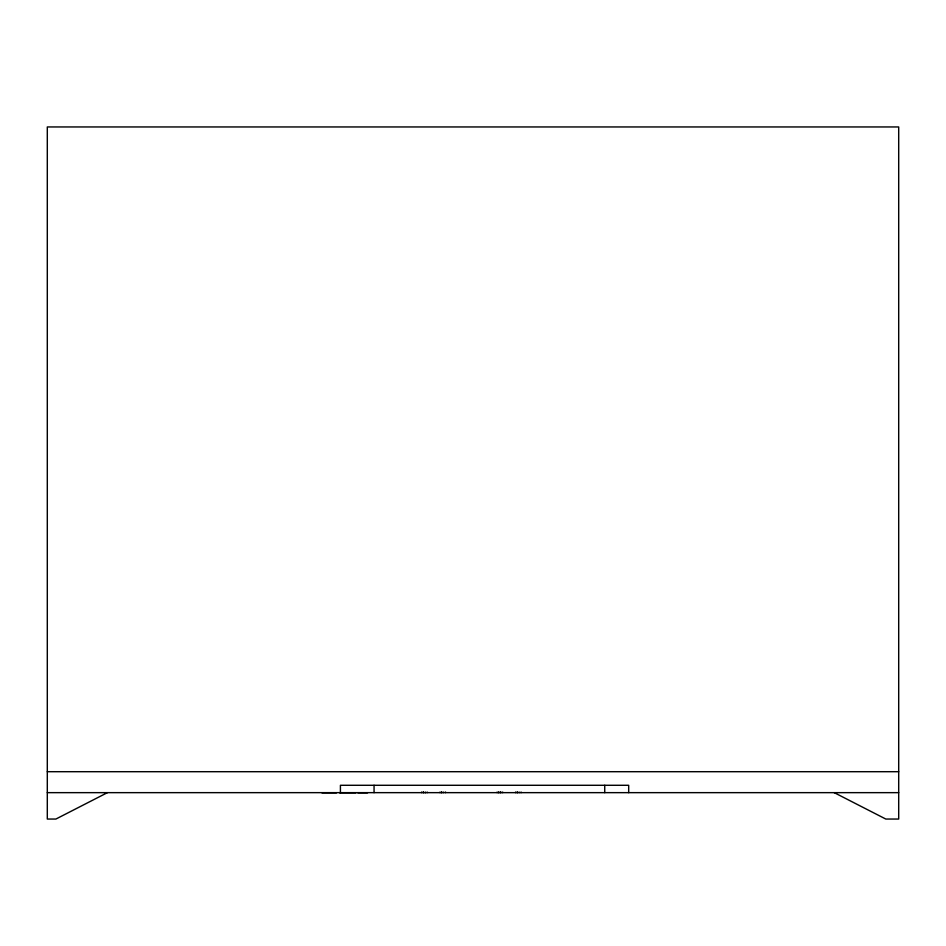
<?xml version="1.0" encoding="UTF-8"?>
<svg xmlns="http://www.w3.org/2000/svg" width="946" height="946" viewBox="0 0 946 946"><rect width="100%" height="100%" fill="white"/><g stroke="black" fill="none" stroke-linecap="round" stroke-linejoin="round"><path stroke-width="1.42" d="M107.418 792.653L55.897 819.047L47.3 819.047L47.3 126.953L898.7 126.953L898.7 819.047L885.811 819.047L834.242 792.653M47.3 771.7L898.7 771.7M47.3 792.653L898.7 792.653M321.959 792.843L336.504 792.843M339.626 792.843L355.897 792.843M357.836 792.843L367.545 792.843M628.688 792.653L628.688 785.286L340.418 785.286L340.418 792.653M604.731 785.286L604.731 792.653M521.08 792.038L521.08 792.653M519.106 792.038L519.212 792.653M517.332 792.038L517.332 792.653M517.119 792.038L517.119 792.653M515.558 792.038L515.558 792.653M502.669 792.038L502.669 792.653M500.789 792.038L500.789 792.653M500.682 792.038L500.682 792.653M498.92 792.038L498.92 792.653M498.708 792.038L498.708 792.653M497.135 792.038L497.135 792.653M445.578 792.038L445.578 792.653M443.709 792.038L443.603 792.653M441.829 792.038L441.829 792.653M441.616 792.038L441.616 792.653M440.056 792.038L440.056 792.653M427.166 792.038L427.166 792.653M423.418 792.038L423.418 792.653M423.205 792.038L423.205 792.653M421.632 792.038L421.632 792.653M374.06 785.286L374.06 792.653M425.286 792.653L425.286 792.038L425.18 792.653"/></g></svg>
